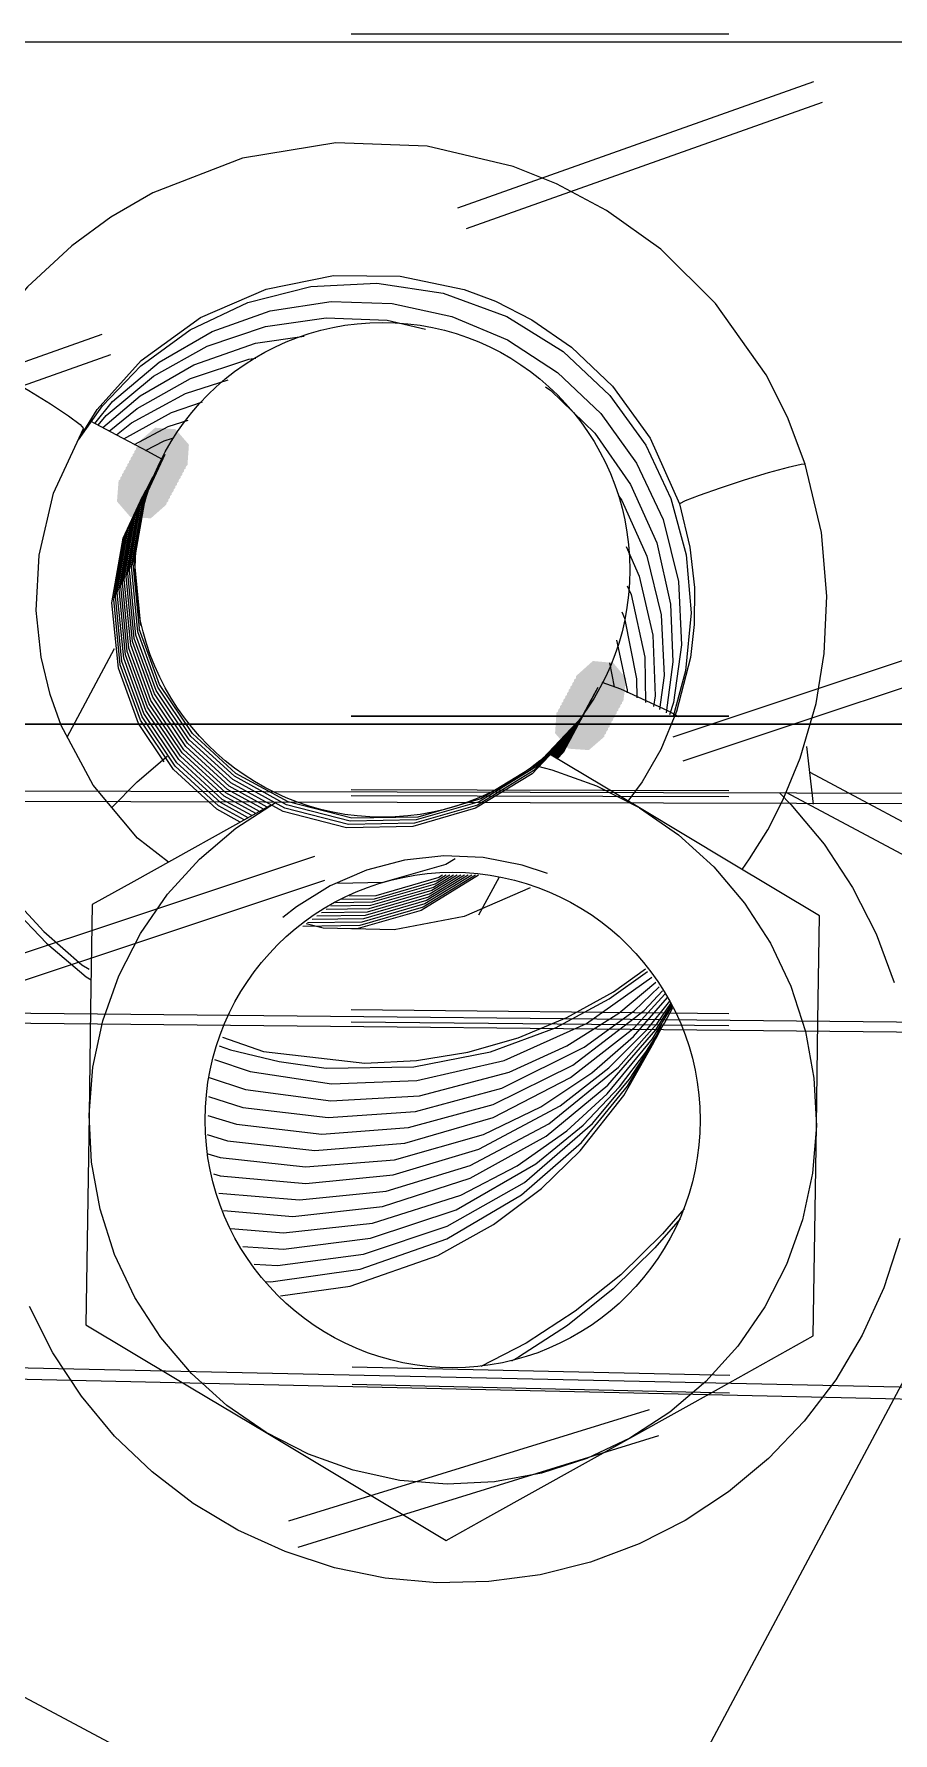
# Model space of a CAD drawing. Extents: x 3 to 592, y 5 to 207.
# Drawn here: x 106.11 to 108.99, y 44.06 to 49.77 of the extents above; entities that cross this region are included whole.
import ezdxf

# ---------------------------------------------------------------- set-up
doc = ezdxf.new("R2010")
doc.units = 0
doc.layers.get('0').update_dxf_attribs({"linetype": 'CONTINUOUS'})

msp = doc.modelspace()

# ---------------------------------------------------------------- hatches: boundary and pattern name
h = msp.add_hatch(color=7)
h.dxf.hatch_style = 2
h.paths.add_polyline_path([(106.4549, 48.388601), (106.506948, 48.433609), (106.575592, 48.428832), (106.6206, 48.376784), (106.615822, 48.30814), (106.563068, 48.261721), (106.494425, 48.266499), (106.449417, 48.318547)])
h = msp.add_hatch(color=7)
h.dxf.hatch_style = 2
h.paths.add_polyline_path([(106.4549, 48.388601), (106.506948, 48.433609), (106.575592, 48.428832), (106.6206, 48.376784), (106.615822, 48.30814), (106.563068, 48.261721), (106.494425, 48.266499), (106.449417, 48.318547)])
h = msp.add_hatch(color=7)
h.dxf.hatch_style = 2
h.paths.add_polyline_path([(106.460756, 48.399538), (106.512804, 48.444546), (106.581448, 48.439768), (106.626456, 48.38772), (106.621678, 48.319076), (106.568925, 48.272657), (106.500281, 48.277435), (106.455273, 48.329483)])
h = msp.add_hatch(color=7)
h.dxf.hatch_style = 2
h.paths.add_polyline_path([(106.460756, 48.399538), (106.512804, 48.444546), (106.581448, 48.439768), (106.626456, 48.38772), (106.621678, 48.319076), (106.568925, 48.272657), (106.500281, 48.277435), (106.455273, 48.329483)])
h = msp.add_hatch(color=7)
h.dxf.hatch_style = 2
h.paths.add_polyline_path([(106.425408, 48.333251), (106.477456, 48.378259), (106.546099, 48.373481), (106.591107, 48.321433), (106.58633, 48.252789), (106.533576, 48.20637), (106.464933, 48.211148), (106.419925, 48.263196)])
h = msp.add_hatch(color=7)
h.dxf.hatch_style = 2
h.paths.add_polyline_path([(106.425408, 48.333251), (106.477456, 48.378259), (106.546099, 48.373481), (106.591107, 48.321433), (106.58633, 48.252789), (106.533576, 48.20637), (106.464933, 48.211148), (106.419925, 48.263196)])
h = msp.add_hatch(color=7)
h.dxf.hatch_style = 2
h.paths.add_polyline_path([(106.431299, 48.344328), (106.483347, 48.389336), (106.551991, 48.384558), (106.596999, 48.33251), (106.592221, 48.263867), (106.539468, 48.217448), (106.470824, 48.222225), (106.425816, 48.274273)])
h = msp.add_hatch(color=7)
h.dxf.hatch_style = 2
h.paths.add_polyline_path([(106.431299, 48.344328), (106.483347, 48.389336), (106.551991, 48.384558), (106.596999, 48.33251), (106.592221, 48.263867), (106.539468, 48.217448), (106.470824, 48.222225), (106.425816, 48.274273)])
h = msp.add_hatch(color=7)
h.dxf.hatch_style = 2
h.paths.add_polyline_path([(106.43719, 48.355405), (106.489239, 48.400413), (106.557882, 48.395636), (106.60289, 48.343587), (106.598113, 48.274944), (106.545359, 48.228525), (106.476716, 48.233302), (106.431708, 48.28535)])
h = msp.add_hatch(color=7)
h.dxf.hatch_style = 2
h.paths.add_polyline_path([(106.43719, 48.355405), (106.489239, 48.400413), (106.557882, 48.395636), (106.60289, 48.343587), (106.598113, 48.274944), (106.545359, 48.228525), (106.476716, 48.233302), (106.431708, 48.28535)])
h = msp.add_hatch(color=7)
h.dxf.hatch_style = 2
h.paths.add_polyline_path([(106.443082, 48.366447), (106.49513, 48.411455), (106.563774, 48.406678), (106.608782, 48.354629), (106.604004, 48.285986), (106.55125, 48.239567), (106.482607, 48.244344), (106.437599, 48.296392)])
h = msp.add_hatch(color=7)
h.dxf.hatch_style = 2
h.paths.add_polyline_path([(106.443082, 48.366447), (106.49513, 48.411455), (106.563774, 48.406678), (106.608782, 48.354629), (106.604004, 48.285986), (106.55125, 48.239567), (106.482607, 48.244344), (106.437599, 48.296392)])
h = msp.add_hatch(color=7)
h.dxf.hatch_style = 2
h.paths.add_polyline_path([(106.449009, 48.377524), (106.501057, 48.422532), (106.5697, 48.417755), (106.614708, 48.365706), (106.609931, 48.297063), (106.557177, 48.250644), (106.488534, 48.255421), (106.443526, 48.30747)])
h = msp.add_hatch(color=7)
h.dxf.hatch_style = 2
h.paths.add_polyline_path([(106.449009, 48.377524), (106.501057, 48.422532), (106.5697, 48.417755), (106.614708, 48.365706), (106.609931, 48.297063), (106.557177, 48.250644), (106.488534, 48.255421), (106.443526, 48.30747)])
h = msp.add_hatch(color=7)
h.dxf.hatch_style = 2
h.paths.add_polyline_path([(106.39588, 48.277935), (106.447929, 48.322943), (106.516572, 48.318166), (106.56158, 48.266117), (106.556803, 48.197474), (106.504049, 48.151055), (106.435405, 48.155832), (106.390397, 48.20788)])
h = msp.add_hatch(color=7)
h.dxf.hatch_style = 2
h.paths.add_polyline_path([(106.39588, 48.277935), (106.447929, 48.322943), (106.516572, 48.318166), (106.56158, 48.266117), (106.556803, 48.197474), (106.504049, 48.151055), (106.435405, 48.155832), (106.390397, 48.20788)])
h = msp.add_hatch(color=7)
h.dxf.hatch_style = 2
h.paths.add_polyline_path([(106.401772, 48.289012), (106.45382, 48.33402), (106.522463, 48.329243), (106.567471, 48.277195), (106.562694, 48.208551), (106.50994, 48.162132), (106.441297, 48.166909), (106.396289, 48.218958)])
h = msp.add_hatch(color=7)
h.dxf.hatch_style = 2
h.paths.add_polyline_path([(106.401772, 48.289012), (106.45382, 48.33402), (106.522463, 48.329243), (106.567471, 48.277195), (106.562694, 48.208551), (106.50994, 48.162132), (106.441297, 48.166909), (106.396289, 48.218958)])
h = msp.add_hatch(color=7)
h.dxf.hatch_style = 2
h.paths.add_polyline_path([(106.407698, 48.300054), (106.459747, 48.345062), (106.52839, 48.340285), (106.573398, 48.288236), (106.568621, 48.219593), (106.515867, 48.173174), (106.447223, 48.177951), (106.402215, 48.23)])
h = msp.add_hatch(color=7)
h.dxf.hatch_style = 2
h.paths.add_polyline_path([(106.407698, 48.300054), (106.459747, 48.345062), (106.52839, 48.340285), (106.573398, 48.288236), (106.568621, 48.219593), (106.515867, 48.173174), (106.447223, 48.177951), (106.402215, 48.23)])
h = msp.add_hatch(color=7)
h.dxf.hatch_style = 2
h.paths.add_polyline_path([(106.41359, 48.311131), (106.465638, 48.356139), (106.534281, 48.351362), (106.579289, 48.299314), (106.574512, 48.23067), (106.521758, 48.184251), (106.453115, 48.189029), (106.408107, 48.241077)])
h = msp.add_hatch(color=7)
h.dxf.hatch_style = 2
h.paths.add_polyline_path([(106.41359, 48.311131), (106.465638, 48.356139), (106.534281, 48.351362), (106.579289, 48.299314), (106.574512, 48.23067), (106.521758, 48.184251), (106.453115, 48.189029), (106.408107, 48.241077)])
h = msp.add_hatch(color=7)
h.dxf.hatch_style = 2
h.paths.add_polyline_path([(106.419481, 48.322209), (106.471529, 48.367217), (106.540173, 48.362439), (106.585181, 48.310391), (106.580403, 48.241747), (106.52765, 48.195328), (106.459006, 48.200106), (106.413998, 48.252154)])
h = msp.add_hatch(color=7)
h.dxf.hatch_style = 2
h.paths.add_polyline_path([(106.419481, 48.322209), (106.471529, 48.367217), (106.540173, 48.362439), (106.585181, 48.310391), (106.580403, 48.241747), (106.52765, 48.195328), (106.459006, 48.200106), (106.413998, 48.252154)])
h = msp.add_hatch(color=7)
h.dxf.hatch_style = 2
h.paths.add_polyline_path([(106.389989, 48.266858), (106.442037, 48.311866), (106.510681, 48.307088), (106.555689, 48.25504), (106.550911, 48.186397), (106.498157, 48.139978), (106.429514, 48.144755), (106.384506, 48.196803)])
h = msp.add_hatch(color=7)
h.dxf.hatch_style = 2
h.paths.add_polyline_path([(106.389989, 48.266858), (106.442037, 48.311866), (106.510681, 48.307088), (106.555689, 48.25504), (106.550911, 48.186397), (106.498157, 48.139978), (106.429514, 48.144755), (106.384506, 48.196803)])
h = msp.add_hatch(color=7)
h.dxf.hatch_style = 2
h.paths.add_polyline_path([(108.076746, 47.505677), (108.024697, 47.460669), (107.956054, 47.465446), (107.911046, 47.517494), (107.915823, 47.586138), (107.968577, 47.632557), (108.037221, 47.62778), (108.082229, 47.575731)])
h = msp.add_hatch(color=7)
h.dxf.hatch_style = 2
h.paths.add_polyline_path([(108.076746, 47.505677), (108.024697, 47.460669), (107.956054, 47.465446), (107.911046, 47.517494), (107.915823, 47.586138), (107.968577, 47.632557), (108.037221, 47.62778), (108.082229, 47.575731)])
h = msp.add_hatch(color=7)
h.dxf.hatch_style = 2
h.paths.add_polyline_path([(108.082637, 47.516719), (108.030589, 47.471711), (107.961945, 47.476488), (107.916937, 47.528536), (107.921715, 47.59718), (107.974469, 47.643599), (108.043112, 47.638821), (108.08812, 47.586773)])
h = msp.add_hatch(color=7)
h.dxf.hatch_style = 2
h.paths.add_polyline_path([(108.082637, 47.516719), (108.030589, 47.471711), (107.961945, 47.476488), (107.916937, 47.528536), (107.921715, 47.59718), (107.974469, 47.643599), (108.043112, 47.638821), (108.08812, 47.586773)])
h = msp.add_hatch(color=7)
h.dxf.hatch_style = 2
h.paths.add_polyline_path([(108.087673, 47.526129), (108.034698, 47.482215), (107.966169, 47.488421), (107.922255, 47.541395), (107.928461, 47.609924), (107.984964, 47.660541), (108.053493, 47.654335), (108.097407, 47.60136)])
h = msp.add_hatch(color=7)
h.dxf.hatch_style = 2
h.paths.add_polyline_path([(108.087673, 47.526129), (108.034698, 47.482215), (107.966169, 47.488421), (107.922255, 47.541395), (107.928461, 47.609924), (107.984964, 47.660541), (108.053493, 47.654335), (108.097407, 47.60136)])
h = msp.add_hatch(color=7)
h.dxf.hatch_style = 2
h.paths.add_polyline_path([(108.047218, 47.450326), (107.99517, 47.405318), (107.926526, 47.410095), (107.881518, 47.462144), (107.886296, 47.530787), (107.93905, 47.577206), (108.007693, 47.572429), (108.052701, 47.52038)])
h = msp.add_hatch(color=7)
h.dxf.hatch_style = 2
h.paths.add_polyline_path([(108.047218, 47.450326), (107.99517, 47.405318), (107.926526, 47.410095), (107.881518, 47.462144), (107.886296, 47.530787), (107.93905, 47.577206), (108.007693, 47.572429), (108.052701, 47.52038)])
h = msp.add_hatch(color=7)
h.dxf.hatch_style = 2
h.paths.add_polyline_path([(108.05311, 47.461403), (108.001061, 47.416395), (107.932418, 47.421172), (107.88741, 47.473221), (107.892187, 47.541864), (107.944941, 47.588283), (108.013584, 47.583506), (108.058592, 47.531458)])
h = msp.add_hatch(color=7)
h.dxf.hatch_style = 2
h.paths.add_polyline_path([(108.05311, 47.461403), (108.001061, 47.416395), (107.932418, 47.421172), (107.88741, 47.473221), (107.892187, 47.541864), (107.944941, 47.588283), (108.013584, 47.583506), (108.058592, 47.531458)])
h = msp.add_hatch(color=7)
h.dxf.hatch_style = 2
h.paths.add_polyline_path([(108.059036, 47.47248), (108.006988, 47.427472), (107.938344, 47.43225), (107.893336, 47.484298), (107.898114, 47.552941), (107.950868, 47.599361), (108.019511, 47.594583), (108.064519, 47.542535)])
h = msp.add_hatch(color=7)
h.dxf.hatch_style = 2
h.paths.add_polyline_path([(108.059036, 47.47248), (108.006988, 47.427472), (107.938344, 47.43225), (107.893336, 47.484298), (107.898114, 47.552941), (107.950868, 47.599361), (108.019511, 47.594583), (108.064519, 47.542535)])
h = msp.add_hatch(color=7)
h.dxf.hatch_style = 2
h.paths.add_polyline_path([(108.064928, 47.483522), (108.012879, 47.438514), (107.944236, 47.443292), (107.899228, 47.49534), (107.904005, 47.563983), (107.956759, 47.610402), (108.025403, 47.605625), (108.070411, 47.553577)])
h = msp.add_hatch(color=7)
h.dxf.hatch_style = 2
h.paths.add_polyline_path([(108.064928, 47.483522), (108.012879, 47.438514), (107.944236, 47.443292), (107.899228, 47.49534), (107.904005, 47.563983), (107.956759, 47.610402), (108.025403, 47.605625), (108.070411, 47.553577)])
h = msp.add_hatch(color=7)
h.dxf.hatch_style = 2
h.paths.add_polyline_path([(108.070819, 47.494599), (108.018771, 47.449591), (107.950127, 47.454369), (107.905119, 47.506417), (107.909897, 47.575061), (107.96265, 47.62148), (108.031294, 47.616702), (108.076302, 47.564654)])
h = msp.add_hatch(color=7)
h.dxf.hatch_style = 2
h.paths.add_polyline_path([(108.070819, 47.494599), (108.018771, 47.449591), (107.950127, 47.454369), (107.905119, 47.506417), (107.909897, 47.575061), (107.96265, 47.62148), (108.031294, 47.616702), (108.076302, 47.564654)])
h = msp.add_hatch(color=7)
h.dxf.hatch_style = 2
h.paths.add_polyline_path([(108.023617, 47.406087), (107.971569, 47.361079), (107.902926, 47.365857), (107.857918, 47.417905), (107.862695, 47.486549), (107.915449, 47.532968), (107.984092, 47.52819), (108.0291, 47.476142)])
h = msp.add_hatch(color=7)
h.dxf.hatch_style = 2
h.paths.add_polyline_path([(108.023617, 47.406087), (107.971569, 47.361079), (107.902926, 47.365857), (107.857918, 47.417905), (107.862695, 47.486549), (107.915449, 47.532968), (107.984092, 47.52819), (108.0291, 47.476142)])
h = msp.add_hatch(color=7)
h.dxf.hatch_style = 2
h.paths.add_polyline_path([(108.029509, 47.417129), (107.97746, 47.372121), (107.908817, 47.376899), (107.863809, 47.428947), (107.868586, 47.497591), (107.92134, 47.54401), (107.989984, 47.539232), (108.034992, 47.487184)])
h = msp.add_hatch(color=7)
h.dxf.hatch_style = 2
h.paths.add_polyline_path([(108.029509, 47.417129), (107.97746, 47.372121), (107.908817, 47.376899), (107.863809, 47.428947), (107.868586, 47.497591), (107.92134, 47.54401), (107.989984, 47.539232), (108.034992, 47.487184)])
h = msp.add_hatch(color=7)
h.dxf.hatch_style = 2
h.paths.add_polyline_path([(108.0354, 47.428207), (107.983352, 47.383199), (107.914708, 47.387976), (107.8697, 47.440024), (107.874478, 47.508668), (107.927232, 47.555087), (107.995875, 47.55031), (108.040883, 47.498261)])
h = msp.add_hatch(color=7)
h.dxf.hatch_style = 2
h.paths.add_polyline_path([(108.0354, 47.428207), (107.983352, 47.383199), (107.914708, 47.387976), (107.8697, 47.440024), (107.874478, 47.508668), (107.927232, 47.555087), (107.995875, 47.55031), (108.040883, 47.498261)])
h = msp.add_hatch(color=7)
h.dxf.hatch_style = 2
h.paths.add_polyline_path([(108.041327, 47.439284), (107.989278, 47.394276), (107.920635, 47.399053), (107.875627, 47.451102), (107.880404, 47.519745), (107.933158, 47.566164), (108.001802, 47.561387), (108.04681, 47.509338)])
h = msp.add_hatch(color=7)
h.dxf.hatch_style = 2
h.paths.add_polyline_path([(108.041327, 47.439284), (107.989278, 47.394276), (107.920635, 47.399053), (107.875627, 47.451102), (107.880404, 47.519745), (107.933158, 47.566164), (108.001802, 47.561387), (108.04681, 47.509338)])

# ---------------------------------------------------------------- linework, layer by layer
at = {"color": 7}
for points in [[(107.171984, 49.768125), (108.441984, 49.768125)], [(107.171984, 49.768125), (108.441984, 49.768125)], [(107.171984, 49.768125), (108.441984, 49.768125)], [(107.171984, 49.768125), (108.441984, 49.768125)], [(100.682778, 49.741667), (142.839722, 49.741667)], [(107.531315, 49.183703), (108.728334, 49.60802)], [(107.531315, 49.183703), (108.728334, 49.60802)], [(108.756514, 49.537774), (107.559495, 49.113456)], [(108.756514, 49.537774), (107.559495, 49.113456)], [(108.699582, 48.322512), (108.63961, 48.480204), (108.567643, 48.622726), (108.397957, 48.862615), (108.213454, 49.044296), (108.031068, 49.175176), (107.863146, 49.264782), (107.717449, 49.322284), (107.428171, 49.390723), (107.120549, 49.402365), (106.806929, 49.350507), (106.505657, 49.23409), (106.364193, 49.152246), (106.232254, 49.055584), (106.083735, 48.918001), (105.967318, 48.780065), (105.894646, 48.670704)], [(108.699582, 48.322512), (108.63961, 48.480204), (108.567643, 48.622726), (108.397957, 48.862615), (108.213454, 49.044296), (108.031068, 49.175176), (107.863146, 49.264782), (107.717449, 49.322284), (107.428171, 49.390723), (107.120549, 49.402365), (106.806929, 49.350507), (106.505657, 49.23409), (106.364193, 49.152246), (106.232254, 49.055584), (106.083735, 48.918001), (105.967318, 48.780065), (105.894646, 48.670704)], [(106.255326, 48.403898), (106.317415, 48.505498), (106.465582, 48.670245), (106.665254, 48.815237), (106.88574, 48.91084), (107.112223, 48.955995), (107.336943, 48.954231), (107.551784, 48.909076), (107.657265, 48.869565), (107.779326, 48.807829), (107.913734, 48.715401), (108.050965, 48.58452), (108.177259, 48.409543), (108.276037, 48.188351)], [(106.255326, 48.403898), (106.317415, 48.505498), (106.465582, 48.670245), (106.665254, 48.815237), (106.88574, 48.91084), (107.112223, 48.955995), (107.336943, 48.954231), (107.551784, 48.909076), (107.657265, 48.869565), (107.779326, 48.807829), (107.913734, 48.715401), (108.050965, 48.58452), (108.177259, 48.409543), (108.276037, 48.188351)], [(106.255326, 48.403898), (106.335407, 48.518551), (106.464876, 48.652606), (106.630329, 48.773256), (106.824357, 48.865331), (107.036376, 48.918954), (107.258626, 48.930595), (107.481934, 48.897081), (107.695718, 48.818059), (107.884807, 48.700584), (108.041793, 48.553476), (108.163148, 48.385554), (108.247815, 48.206695), (108.298968, 48.017254), (108.315548, 47.822168), (108.296851, 47.627787), (108.255223, 47.473623)], [(106.255326, 48.403898), (106.335407, 48.518551), (106.464876, 48.652606), (106.630329, 48.773256), (106.824357, 48.865331), (107.036376, 48.918954), (107.258626, 48.930595), (107.481934, 48.897081), (107.695718, 48.818059), (107.884807, 48.700584), (108.041793, 48.553476), (108.163148, 48.385554), (108.247815, 48.206695), (108.298968, 48.017254), (108.315548, 47.822168), (108.296851, 47.627787), (108.255223, 47.473623)], [(106.309689, 48.459355), (106.370014, 48.532732), (106.525942, 48.665377), (106.705153, 48.768388), (106.900239, 48.83718), (107.104498, 48.868577), (107.31052, 48.86258), (107.510545, 48.818835), (107.697517, 48.740519), (107.865792, 48.630805), (108.011842, 48.492516), (108.132139, 48.326005), (108.221392, 48.135857), (108.27325, 47.927366), (108.283481, 47.714994), (108.256317, 47.521319), (108.242911, 47.480044)], [(106.309689, 48.459355), (106.370014, 48.532732), (106.525942, 48.665377), (106.705153, 48.768388), (106.900239, 48.83718), (107.104498, 48.868577), (107.31052, 48.86258), (107.510545, 48.818835), (107.697517, 48.740519), (107.865792, 48.630805), (108.011842, 48.492516), (108.132139, 48.326005), (108.221392, 48.135857), (108.27325, 47.927366), (108.283481, 47.714994), (108.256317, 47.521319), (108.242911, 47.480044)], [(106.321648, 48.452969), (106.348459, 48.485425), (106.507209, 48.617717), (106.687832, 48.718611), (106.883976, 48.784933), (107.088234, 48.814214), (107.292846, 48.805747), (107.421609, 48.776114)], [(106.321648, 48.452969), (106.348459, 48.485425), (106.507209, 48.617717), (106.687832, 48.718611), (106.883976, 48.784933), (107.088234, 48.814214), (107.292846, 48.805747), (107.421609, 48.776114)], [(101.410558, 47.014024), (106.334296, 48.759385)], [(101.410558, 47.014024), (106.334296, 48.759385)], [(106.336782, 48.444891), (106.462724, 48.551782), (106.643346, 48.656557), (106.850074, 48.728524), (107.014116, 48.75216)], [(106.336782, 48.444891), (106.462724, 48.551782), (106.643346, 48.656557), (106.850074, 48.728524), (107.014116, 48.75216)], [(106.362476, 48.689138), (101.438463, 46.94368)], [(106.362476, 48.689138), (101.438463, 46.94368)], [(105.891612, 48.671586), (105.797421, 48.488494), (105.736037, 48.322689), (105.700054, 48.180519), (105.681004, 48.065866), (105.671479, 47.966736), (105.668304, 47.862314), (105.677476, 47.696508), (105.707109, 47.521883), (105.758968, 47.34373), (105.830229, 47.175808), (105.918776, 47.01988), (106.02214, 46.878416), (106.138204, 46.751769), (106.266615, 46.639586), (106.290604, 46.624769)], [(105.891612, 48.671586), (105.797421, 48.488494), (105.736037, 48.322689), (105.700054, 48.180519), (105.681004, 48.065866), (105.671479, 47.966736), (105.668304, 47.862314), (105.677476, 47.696508), (105.707109, 47.521883), (105.758968, 47.34373), (105.830229, 47.175808), (105.918776, 47.01988), (106.02214, 46.878416), (106.138204, 46.751769), (106.266615, 46.639586), (106.290604, 46.624769)], [(105.891753, 48.671515), (105.908687, 48.667635), (105.952078, 48.646821), (106.015226, 48.612601), (106.088603, 48.569562), (106.160923, 48.52476), (106.221248, 48.484896), (106.260406, 48.455968), (106.272401, 48.44221)], [(105.891753, 48.671515), (105.908687, 48.667635), (105.952078, 48.646821), (106.015226, 48.612601), (106.088603, 48.569562), (106.160923, 48.52476), (106.221248, 48.484896), (106.260406, 48.455968), (106.272401, 48.44221)], [(106.358619, 48.433249), (106.452458, 48.509802), (106.632375, 48.609638), (106.828519, 48.675255), (106.85145, 48.67843)], [(106.358619, 48.433249), (106.452458, 48.509802), (106.632375, 48.609638), (106.828519, 48.675255), (106.85145, 48.67843)], [(106.382503, 48.420479), (106.433303, 48.461401), (106.615336, 48.559473), (106.758564, 48.605687)], [(106.382503, 48.420479), (106.433303, 48.461401), (106.615336, 48.559473), (106.758564, 48.605687)], [(107.825364, 48.581769), (107.843355, 48.569774), (107.991169, 48.426546), (108.112172, 48.254038), (108.199661, 48.057541), (108.24658, 47.851166), (108.253989, 47.658196), (108.231411, 47.486041)], [(107.825364, 48.581769), (107.843355, 48.569774), (107.991169, 48.426546), (108.112172, 48.254038), (108.199661, 48.057541), (108.24658, 47.851166), (108.253989, 47.658196), (108.231411, 47.486041)], [(106.407056, 48.407391), (106.567922, 48.496291), (106.672697, 48.531921)], [(106.407056, 48.407391), (106.567922, 48.496291), (106.672697, 48.531921)], [(106.557304, 46.984356), (106.453234, 47.065494), (106.304009, 47.243294), (106.196765, 47.443319), (106.159371, 47.548447), (106.129737, 47.673683), (106.113157, 47.830669), (106.122682, 48.016583), (106.171365, 48.224722), (106.272259, 48.442386)], [(106.557304, 46.984356), (106.453234, 47.065494), (106.304009, 47.243294), (106.196765, 47.443319), (106.159371, 47.548447), (106.129737, 47.673683), (106.113157, 47.830669), (106.122682, 48.016583), (106.171365, 48.224722), (106.272259, 48.442386)], [(106.534973, 48.339163), (106.488054, 48.364211), (106.403387, 48.409366), (106.328951, 48.448877), (106.295437, 48.466869)], [(106.534973, 48.339163), (106.488054, 48.364211), (106.403387, 48.409366), (106.328951, 48.448877), (106.295437, 48.466869)], [(106.443709, 48.387847), (106.556246, 48.448877), (106.623979, 48.470397)], [(106.443709, 48.387847), (106.556246, 48.448877), (106.623979, 48.470397)], [(106.480716, 48.368091), (106.542805, 48.400194), (106.571733, 48.409013)], [(106.480716, 48.368091), (106.542805, 48.400194), (106.571733, 48.409013)], [(107.990464, 47.550776), (107.9379, 47.452351), (107.786558, 47.292189), (107.596764, 47.176478), (107.385097, 47.115095), (107.162847, 47.111214), (106.949064, 47.165895), (106.773733, 47.261851), (106.62733, 47.395906), (106.516558, 47.561359), (106.448472, 47.747626), (106.426953, 47.967053), (106.463994, 48.184012), (106.529258, 48.323712)], [(107.990464, 47.550776), (107.9379, 47.452351), (107.786558, 47.292189), (107.596764, 47.176478), (107.385097, 47.115095), (107.162847, 47.111214), (106.949064, 47.165895), (106.773733, 47.261851), (106.62733, 47.395906), (106.516558, 47.561359), (106.448472, 47.747626), (106.426953, 47.967053), (106.463994, 48.184012), (106.529258, 48.323712)], [(107.996355, 47.561853), (107.943791, 47.463428), (107.792449, 47.303267), (107.602655, 47.187556), (107.390988, 47.126172), (107.168738, 47.122292), (106.954955, 47.176972), (106.779624, 47.272928), (106.633222, 47.406983), (106.522449, 47.572436), (106.454363, 47.758703), (106.432844, 47.978131), (106.469886, 48.195089), (106.535149, 48.334789)], [(107.996355, 47.561853), (107.943791, 47.463428), (107.792449, 47.303267), (107.602655, 47.187556), (107.390988, 47.126172), (107.168738, 47.122292), (106.954955, 47.176972), (106.779624, 47.272928), (106.633222, 47.406983), (106.522449, 47.572436), (106.454363, 47.758703), (106.432844, 47.978131), (106.469886, 48.195089), (106.535149, 48.334789)], [(106.460114, 47.76978), (106.438594, 47.989208), (106.475989, 48.206166), (106.5409, 48.345866)], [(106.460114, 47.76978), (106.438594, 47.989208), (106.475989, 48.206166), (106.5409, 48.345866)], [(106.465299, 47.779446), (106.44378, 47.998874), (106.481174, 48.215832), (106.546086, 48.355532)], [(106.465299, 47.779446), (106.44378, 47.998874), (106.481174, 48.215832), (106.546086, 48.355532)], [(108.697889, 48.321948), (108.685894, 48.321595), (108.64215, 48.311364), (108.574769, 48.292667), (108.494336, 48.267973), (108.412844, 48.241514), (108.342642, 48.217173), (108.295017, 48.198828), (108.275967, 48.188951)], [(108.697889, 48.321948), (108.685894, 48.321595), (108.64215, 48.311364), (108.574769, 48.292667), (108.494336, 48.267973), (108.412844, 48.241514), (108.342642, 48.217173), (108.295017, 48.198828), (108.275967, 48.188951)], [(108.486893, 46.960296), (108.512293, 46.995221), (108.57297, 47.093293), (108.624476, 47.193129), (108.682684, 47.333535), (108.735954, 47.518038), (108.76347, 47.68596), (108.77229, 47.878224), (108.753945, 48.092007), (108.699618, 48.322371)], [(108.486893, 46.960296), (108.512293, 46.995221), (108.57297, 47.093293), (108.624476, 47.193129), (108.682684, 47.333535), (108.735954, 47.518038), (108.76347, 47.68596), (108.77229, 47.878224), (108.753945, 48.092007), (108.699618, 48.322371)], [(105.726548, 48.284871), (105.68245, 48.126121), (105.6634, 47.984304), (105.65705, 47.83896), (105.667986, 47.664335), (105.708203, 47.452668), (105.792164, 47.213132), (105.934686, 46.958779), (106.0317, 46.83319), (106.147059, 46.712187), (106.281114, 46.599299), (106.297342, 46.588362)], [(105.726548, 48.284871), (105.68245, 48.126121), (105.6634, 47.984304), (105.65705, 47.83896), (105.667986, 47.664335), (105.708203, 47.452668), (105.792164, 47.213132), (105.934686, 46.958779), (106.0317, 46.83319), (106.147059, 46.712187), (106.281114, 46.599299), (106.297342, 46.588362)], [(106.838115, 47.140848), (106.738279, 47.195528), (106.592229, 47.329231), (106.481104, 47.494684), (106.413018, 47.681303), (106.391498, 47.900731), (106.42854, 48.117689), (106.493804, 48.257389)], [(106.838115, 47.140848), (106.738279, 47.195528), (106.592229, 47.329231), (106.481104, 47.494684), (106.413018, 47.681303), (106.391498, 47.900731), (106.42854, 48.117689), (106.493804, 48.257389)], [(106.851062, 47.148044), (106.744523, 47.206606), (106.59812, 47.340308), (106.486995, 47.505761), (106.418909, 47.692381), (106.39739, 47.911808), (106.434431, 48.128767), (106.499695, 48.268114)], [(106.851062, 47.148044), (106.744523, 47.206606), (106.59812, 47.340308), (106.486995, 47.505761), (106.418909, 47.692381), (106.39739, 47.911808), (106.434431, 48.128767), (106.499695, 48.268114)], [(106.864009, 47.155241), (106.750414, 47.217683), (106.604012, 47.351386), (106.492887, 47.516838), (106.424801, 47.703458), (106.403281, 47.922886), (106.440323, 48.139844), (106.505587, 48.279191)], [(106.864009, 47.155241), (106.750414, 47.217683), (106.604012, 47.351386), (106.492887, 47.516838), (106.424801, 47.703458), (106.403281, 47.922886), (106.440323, 48.139844), (106.505587, 48.279191)], [(106.876921, 47.162438), (106.756271, 47.22876), (106.609868, 47.362463), (106.498743, 47.527916), (106.430657, 47.714535), (106.409137, 47.933963), (106.446179, 48.150921), (106.511443, 48.290268)], [(106.876921, 47.162438), (106.756271, 47.22876), (106.609868, 47.362463), (106.498743, 47.527916), (106.430657, 47.714535), (106.409137, 47.933963), (106.446179, 48.150921), (106.511443, 48.290268)], [(106.889867, 47.16967), (106.762162, 47.239872), (106.615759, 47.373575), (106.504634, 47.539028), (106.436548, 47.725647), (106.415029, 47.945075), (106.45207, 48.162034), (106.517334, 48.301381)], [(106.889867, 47.16967), (106.762162, 47.239872), (106.615759, 47.373575), (106.504634, 47.539028), (106.436548, 47.725647), (106.415029, 47.945075), (106.45207, 48.162034), (106.517334, 48.301381)], [(107.984572, 47.539698), (107.932008, 47.441273), (107.780667, 47.281112), (107.590872, 47.165401), (107.379206, 47.104018), (107.156956, 47.100137), (106.943172, 47.154818), (106.767842, 47.250773), (106.621439, 47.384829), (106.510667, 47.550282), (106.442581, 47.736548), (106.421061, 47.955976), (106.458103, 48.172934), (106.523367, 48.312634)], [(107.984572, 47.539698), (107.932008, 47.441273), (107.780667, 47.281112), (107.590872, 47.165401), (107.379206, 47.104018), (107.156956, 47.100137), (106.943172, 47.154818), (106.767842, 47.250773), (106.621439, 47.384829), (106.510667, 47.550282), (106.442581, 47.736548), (106.421061, 47.955976), (106.458103, 48.172934), (106.523367, 48.312634)], [(106.543792, 47.321929), (106.457362, 47.450692), (106.389276, 47.636959), (106.367756, 47.856387), (106.405151, 48.073345), (106.470062, 48.213045)], [(106.543792, 47.321929), (106.457362, 47.450692), (106.389276, 47.636959), (106.367756, 47.856387), (106.405151, 48.073345), (106.470062, 48.213045)], [(106.799309, 47.119223), (106.72064, 47.162261), (106.574237, 47.296317), (106.463465, 47.46177), (106.395026, 47.648036), (106.373859, 47.867464), (106.410901, 48.084422), (106.476165, 48.224123)], [(106.799309, 47.119223), (106.72064, 47.162261), (106.574237, 47.296317), (106.463465, 47.46177), (106.395026, 47.648036), (106.373859, 47.867464), (106.410901, 48.084422), (106.476165, 48.224123)], [(106.812256, 47.126419), (106.726531, 47.173339), (106.580129, 47.307394), (106.469356, 47.472847), (106.40127, 47.659114), (106.379751, 47.878541), (106.416792, 48.0955), (106.482056, 48.2352)], [(106.812256, 47.126419), (106.726531, 47.173339), (106.580129, 47.307394), (106.469356, 47.472847), (106.40127, 47.659114), (106.379751, 47.878541), (106.416792, 48.0955), (106.482056, 48.2352)], [(106.825203, 47.133616), (106.732423, 47.184416), (106.586373, 47.318471), (106.475248, 47.483924), (106.407162, 47.670191), (106.385642, 47.889619), (106.422684, 48.106577), (106.487948, 48.246277)], [(106.825203, 47.133616), (106.732423, 47.184416), (106.586373, 47.318471), (106.475248, 47.483924), (106.407162, 47.670191), (106.385642, 47.889619), (106.422684, 48.106577), (106.487948, 48.246277)], [(108.069627, 48.217737), (108.081974, 48.199746), (108.166288, 48.013479), (108.214266, 47.815218), (108.224849, 47.612018), (108.209327, 47.497365)], [(108.069627, 48.217737), (108.081974, 48.199746), (108.166288, 48.013479), (108.214266, 47.815218), (108.224849, 47.612018), (108.209327, 47.497365)], [(108.275896, 48.188316), (108.311527, 48.043677), (108.326696, 47.907504), (108.325991, 47.783327), (108.313291, 47.671849), (108.266724, 47.490521), (108.213454, 47.363521), (108.151366, 47.254866), (108.103035, 47.189602)], [(108.275896, 48.188316), (108.311527, 48.043677), (108.326696, 47.907504), (108.325991, 47.783327), (108.313291, 47.671849), (108.266724, 47.490521), (108.213454, 47.363521), (108.151366, 47.254866), (108.103035, 47.189602)], [(108.097461, 48.04537), (108.141206, 47.945534), (108.186714, 47.74692), (108.194828, 47.54372), (108.189536, 47.507737)], [(108.097461, 48.04537), (108.141206, 47.945534), (108.186714, 47.74692), (108.194828, 47.54372), (108.189536, 47.507737)], [(108.100848, 47.913466), (108.113548, 47.884186), (108.159409, 47.673577), (108.162584, 47.52153)], [(108.100848, 47.913466), (108.113548, 47.884186), (108.159409, 47.673577), (108.162584, 47.52153)], [(108.083032, 47.825519), (108.091852, 47.804352), (108.131716, 47.600447), (108.132774, 47.536947)], [(108.083032, 47.825519), (108.091852, 47.804352), (108.131716, 47.600447), (108.132774, 47.536947)], [(108.254741, 47.405252), (109.459757, 47.806295)], [(108.254741, 47.405252), (109.459757, 47.806295)], [(108.001541, 47.571519), (107.948977, 47.473094), (107.797635, 47.312933), (107.607841, 47.197222), (107.396174, 47.135838), (107.173924, 47.131958), (106.960141, 47.186638), (106.78481, 47.282594), (106.63876, 47.416649), (106.527635, 47.582102), (106.459549, 47.768369)], [(108.001541, 47.571519), (107.948977, 47.473094), (107.797635, 47.312933), (107.607841, 47.197222), (107.396174, 47.135838), (107.173924, 47.131958), (106.960141, 47.186638), (106.78481, 47.282594), (106.63876, 47.416649), (106.527635, 47.582102), (106.459549, 47.768369)], [(106.217261, 47.404796), (106.376364, 47.702893)], [(106.217261, 47.404796), (106.376364, 47.702893)], [(108.064759, 47.730763), (108.100389, 47.563899), (108.100389, 47.553668)], [(108.064759, 47.730763), (108.100389, 47.563899), (108.100389, 47.553668)], [(109.492269, 47.725151), (108.287252, 47.324109)], [(109.492269, 47.725151), (108.287252, 47.324109)], [(108.040488, 47.653998), (108.056715, 47.573212)], [(108.040488, 47.653998), (108.056715, 47.573212)], [(108.015476, 47.589299), (108.077564, 47.566721), (108.236314, 47.494402), (108.273003, 47.474293)], [(108.015476, 47.589299), (108.077564, 47.566721), (108.236314, 47.494402), (108.273003, 47.474293)], [(107.978646, 47.528656), (107.926082, 47.430231), (107.84459, 47.344154)], [(107.978646, 47.528656), (107.926082, 47.430231), (107.84459, 47.344154)], [(107.972754, 47.517579), (107.92019, 47.419154), (107.847518, 47.342601)], [(107.972754, 47.517579), (107.92019, 47.419154), (107.847518, 47.342601)], [(108.441808, 47.473764), (107.171808, 47.473764)], [(108.441808, 47.473764), (107.171808, 47.473764)], [(108.441808, 47.473764), (107.171808, 47.473764)], [(108.441808, 47.473764), (107.171808, 47.473764)], [(107.171984, 47.476445), (108.441984, 47.476445)], [(107.171984, 47.476445), (108.441984, 47.476445)], [(107.171984, 47.476445), (108.441984, 47.476445)], [(107.171984, 47.476445), (108.441984, 47.476445)], [(107.966863, 47.506502), (107.914299, 47.408077), (107.850446, 47.340696)], [(107.966863, 47.506502), (107.914299, 47.408077), (107.850446, 47.340696)], [(107.960936, 47.49546), (107.908372, 47.397035), (107.853339, 47.338827)], [(107.960936, 47.49546), (107.908372, 47.397035), (107.853339, 47.338827)], [(107.955045, 47.484383), (107.902481, 47.385958), (107.856267, 47.337274)], [(107.955045, 47.484383), (107.902481, 47.385958), (107.856267, 47.337274)], [(107.949153, 47.473306), (107.896589, 47.374881), (107.859195, 47.335369)], [(107.949153, 47.473306), (107.896589, 47.374881), (107.859195, 47.335369)], [(107.943227, 47.462264), (107.890663, 47.363839), (107.862088, 47.333853)], [(107.943227, 47.462264), (107.890663, 47.363839), (107.862088, 47.333853)], [(100.682778, 47.448611), (142.839722, 47.448611)], [(142.839722, 47.448611), (100.682778, 47.448611)], [(107.937335, 47.451186), (107.884771, 47.352761), (107.865016, 47.331948)], [(107.937335, 47.451186), (107.884771, 47.352761), (107.865016, 47.331948)], [(108.141382, 47.166847), (107.839404, 47.34747)], [(108.141382, 47.166847), (107.839404, 47.34747)], [(108.703181, 47.373646), (108.726464, 47.179265)], [(108.703181, 47.373646), (108.726464, 47.179265)], [(106.366169, 47.16713), (106.451894, 47.253913), (106.553494, 47.340696)], [(106.366169, 47.16713), (106.451894, 47.253913), (106.553494, 47.340696)], [(108.141382, 47.166847), (107.99886, 47.239872), (107.848224, 47.293495), (107.796365, 47.3069)], [(108.141382, 47.166847), (107.99886, 47.239872), (107.848224, 47.293495), (107.796365, 47.3069)], [(100.682778, 47.236944), (142.839722, 47.131111)], [(109.224127, 47.01473), (108.716127, 47.285663)], [(109.224127, 47.01473), (108.716127, 47.285663)], [(142.839722, 47.095833), (100.682778, 47.201667)], [(106.290569, 46.135537), (106.303621, 46.294993), (106.337135, 46.451626), (106.390758, 46.602262), (106.463782, 46.744431), (106.554799, 46.87637), (106.662044, 46.994904), (106.783752, 47.09862), (106.91816, 47.185404)], [(106.290569, 46.135537), (106.303621, 46.294993), (106.337135, 46.451626), (106.390758, 46.602262), (106.463782, 46.744431), (106.554799, 46.87637), (106.662044, 46.994904), (106.783752, 47.09862), (106.91816, 47.185404)], [(106.899534, 47.175032), (106.441275, 46.919621), (106.301222, 46.841657)], [(106.899534, 47.175032), (106.441275, 46.919621), (106.301222, 46.841657)], [(108.441921, 47.204237), (107.171925, 47.207499)], [(108.441921, 47.204237), (107.171925, 47.207499)], [(108.441921, 47.204237), (107.171925, 47.207499)], [(108.441921, 47.204237), (107.171925, 47.207499)], [(107.171963, 47.228983), (108.441958, 47.225722)], [(107.171963, 47.228983), (108.441958, 47.225722)], [(107.171963, 47.228983), (108.441958, 47.225722)], [(107.171963, 47.228983), (108.441958, 47.225722)], [(108.614351, 47.216131), (108.650687, 47.178383), (108.762518, 47.044681), (108.858473, 46.898983), (108.937496, 46.743408), (108.998526, 46.580072)], [(108.614351, 47.216131), (108.650687, 47.178383), (108.762518, 47.044681), (108.858473, 46.898983), (108.937496, 46.743408), (108.998526, 46.580072)], [(109.763736, 46.616655), (108.6352, 47.218847)], [(109.763736, 46.616655), (108.6352, 47.218847)], [(108.141382, 47.166847), (108.272968, 47.075831), (108.391854, 46.968586), (108.495218, 46.846878), (108.582354, 46.71247), (108.650793, 46.567831), (108.699829, 46.415431), (108.728757, 46.258092), (108.736871, 46.098284)], [(108.141382, 47.166847), (108.272968, 47.075831), (108.391854, 46.968586), (108.495218, 46.846878), (108.582354, 46.71247), (108.650793, 46.567831), (108.699829, 46.415431), (108.728757, 46.258092), (108.736871, 46.098284)], [(108.74756, 46.804439), (108.445935, 46.984708), (108.141488, 47.166742)], [(108.74756, 46.804439), (108.445935, 46.984708), (108.141488, 47.166742)], [(102.074345, 45.348349), (107.049724, 47.00421)], [(102.074345, 45.348349), (107.049724, 47.00421)], [(107.832172, 46.946785), (107.747153, 46.974654), (107.616625, 46.999701), (107.483981, 47.005346), (107.351689, 46.990882), (107.223278, 46.957015), (107.101217, 46.904451), (106.988681, 46.834249), (106.942114, 46.797912)], [(107.832172, 46.946785), (107.747153, 46.974654), (107.616625, 46.999701), (107.483981, 47.005346), (107.351689, 46.990882), (107.223278, 46.957015), (107.101217, 46.904451), (106.988681, 46.834249), (106.942114, 46.797912)], [(107.521622, 46.996103), (107.490577, 46.977053), (107.278558, 46.91567), (107.126864, 46.9132)], [(107.521622, 46.996103), (107.490577, 46.977053), (107.278558, 46.91567), (107.126864, 46.9132)], [(107.082236, 46.923066), (102.106765, 45.267174)], [(107.082236, 46.923066), (102.106765, 45.267174)], [(107.590555, 46.941176), (107.413813, 46.833226), (107.201794, 46.771842), (107.009177, 46.768667)], [(107.590555, 46.941176), (107.413813, 46.833226), (107.201794, 46.771842), (107.009177, 46.768667)], [(107.77414, 46.898489), (107.552243, 46.802181), (107.316235, 46.756673), (107.07811, 46.763023), (107.020607, 46.776781)], [(107.77414, 46.898489), (107.552243, 46.802181), (107.316235, 46.756673), (107.07811, 46.763023), (107.020607, 46.776781)], [(107.578172, 46.94107), (107.419775, 46.844409), (107.207756, 46.783025), (107.025017, 46.780203)], [(107.578172, 46.94107), (107.419775, 46.844409), (107.207756, 46.783025), (107.025017, 46.780203)], [(107.56579, 46.940964), (107.425737, 46.855592), (107.213718, 46.794208), (107.040856, 46.791386)], [(107.56579, 46.940964), (107.425737, 46.855592), (107.213718, 46.794208), (107.040856, 46.791386)], [(107.553407, 46.940858), (107.431699, 46.866422), (107.219679, 46.805039), (107.056696, 46.802569)], [(107.553407, 46.940858), (107.431699, 46.866422), (107.219679, 46.805039), (107.056696, 46.802569)], [(107.540989, 46.940752), (107.437626, 46.877605), (107.225606, 46.816222), (107.072148, 46.813752)], [(107.540989, 46.940752), (107.437626, 46.877605), (107.225606, 46.816222), (107.072148, 46.813752)], [(107.528607, 46.940682), (107.443235, 46.888823), (107.231568, 46.82744), (107.087988, 46.824971)], [(107.528607, 46.940682), (107.443235, 46.888823), (107.231568, 46.82744), (107.087988, 46.824971)], [(107.516224, 46.940576), (107.449197, 46.899654), (107.23753, 46.83827), (107.103827, 46.836154)], [(107.516224, 46.940576), (107.449197, 46.899654), (107.23753, 46.83827), (107.103827, 46.836154)], [(107.503842, 46.94047), (107.455159, 46.910837), (107.243139, 46.849453), (107.119667, 46.847337)], [(107.503842, 46.94047), (107.455159, 46.910837), (107.243139, 46.849453), (107.119667, 46.847337)], [(107.491424, 46.940364), (107.461085, 46.92202), (107.249066, 46.860284), (107.135119, 46.85852)], [(107.491424, 46.940364), (107.461085, 46.92202), (107.249066, 46.860284), (107.135119, 46.85852)], [(107.479042, 46.940294), (107.467047, 46.932885), (107.255028, 46.871502), (107.166128, 46.870091)], [(107.479042, 46.940294), (107.467047, 46.932885), (107.255028, 46.871502), (107.166128, 46.870091)], [(107.600644, 46.941246), (107.408028, 46.82236), (107.196008, 46.760977), (107.170961, 46.760624)], [(107.600644, 46.941246), (107.408028, 46.82236), (107.196008, 46.760977), (107.170961, 46.760624)], [(107.602055, 46.806979), (107.670494, 46.93539)], [(107.602055, 46.806979), (107.670494, 46.93539)], [(106.301328, 46.841728), (106.296037, 46.490361), (106.290745, 46.135466)], [(106.301328, 46.841728), (106.296037, 46.490361), (106.290745, 46.135466)], [(108.7368, 46.098284), (108.742092, 46.451414), (108.747384, 46.804545)], [(108.7368, 46.098284), (108.742092, 46.451414), (108.747384, 46.804545)], [(106.728613, 46.367206), (106.766007, 46.353448), (106.929696, 46.313937), (107.088093, 46.292417), (107.383016, 46.296298), (107.640896, 46.346745), (107.859618, 46.427531), (108.040241, 46.524898), (108.168652, 46.61662)], [(106.728613, 46.367206), (106.766007, 46.353448), (106.929696, 46.313937), (107.088093, 46.292417), (107.383016, 46.296298), (107.640896, 46.346745), (107.859618, 46.427531), (108.040241, 46.524898), (108.168652, 46.61662)], [(106.738949, 46.396487), (106.876885, 46.348156), (107.218374, 46.308645), (107.391588, 46.317464), (107.564096, 46.346039), (107.73343, 46.394017), (107.897824, 46.461751), (108.054457, 46.548534), (108.161702, 46.625439)], [(106.738949, 46.396487), (106.876885, 46.348156), (107.218374, 46.308645), (107.391588, 46.317464), (107.564096, 46.346039), (107.73343, 46.394017), (107.897824, 46.461751), (108.054457, 46.548534), (108.161702, 46.625439)], [(107.933278, 43.185503), (109.763842, 46.61662)], [(107.933278, 43.185503), (109.763842, 46.61662)], [(106.690125, 46.132856), (106.786433, 46.103222), (107.073947, 46.070414), (107.364989, 46.092286), (107.650033, 46.169897), (107.917791, 46.302189), (108.157327, 46.485986), (108.218711, 46.551956)], [(106.690125, 46.132856), (106.786433, 46.103222), (107.073947, 46.070414), (107.364989, 46.092286), (107.650033, 46.169897), (107.917791, 46.302189), (108.157327, 46.485986), (108.218711, 46.551956)], [(106.692312, 46.196603), (106.80767, 46.160267), (107.094479, 46.126047), (107.38799, 46.146508), (107.679031, 46.225178), (107.955609, 46.362761), (108.123531, 46.485175), (108.208198, 46.565608)], [(106.692312, 46.196603), (106.80767, 46.160267), (107.094479, 46.126047), (107.38799, 46.146508), (107.679031, 46.225178), (107.955609, 46.362761), (108.123531, 46.485175), (108.208198, 46.565608)], [(106.694464, 46.260173), (106.816878, 46.219957), (107.103333, 46.182209), (107.402489, 46.199496), (107.703056, 46.278165), (107.897436, 46.366712), (108.072061, 46.477132), (108.196592, 46.580496)], [(106.694464, 46.260173), (106.816878, 46.219957), (107.103333, 46.182209), (107.402489, 46.199496), (107.703056, 46.278165), (107.897436, 46.366712), (108.072061, 46.477132), (108.196592, 46.580496)], [(106.712244, 46.320886), (106.832894, 46.280317), (107.105591, 46.239747), (107.392752, 46.249978), (107.686616, 46.317711), (107.963547, 46.442595), (108.182974, 46.597817)], [(106.712244, 46.320886), (106.832894, 46.280317), (107.105591, 46.239747), (107.392752, 46.249978), (107.686616, 46.317711), (107.963547, 46.442595), (108.182974, 46.597817)], [(100.682778, 46.531389), (142.839722, 46.108056)], [(142.839722, 46.072778), (100.682778, 46.496111)], [(106.687973, 46.069109), (106.756764, 46.047942), (107.050276, 46.015134), (107.352253, 46.039828), (107.649645, 46.125906), (107.910348, 46.260667), (108.124131, 46.427178), (108.227495, 46.540773)], [(106.687973, 46.069109), (106.756764, 46.047942), (107.050276, 46.015134), (107.352253, 46.039828), (107.649645, 46.125906), (107.910348, 46.260667), (108.124131, 46.427178), (108.227495, 46.540773)], [(106.690089, 46.004233), (106.731364, 45.991533), (107.018878, 45.959783), (107.318387, 45.983772), (107.617542, 46.069497), (107.809806, 46.162277), (107.981256, 46.276225), (108.121662, 46.397933), (108.236314, 46.529519)], [(106.690089, 46.004233), (106.731364, 45.991533), (107.018878, 45.959783), (107.318387, 45.983772), (107.617542, 46.069497), (107.809806, 46.162277), (107.981256, 46.276225), (108.121662, 46.397933), (108.236314, 46.529519)], [(106.708822, 45.937029), (106.732105, 45.930326), (107.019619, 45.904221), (107.31313, 45.933148), (107.602055, 46.019932), (107.875105, 46.165629), (108.038441, 46.292629), (108.1665, 46.420334), (108.244111, 46.516996)], [(106.708822, 45.937029), (106.732105, 45.930326), (107.019619, 45.904221), (107.31313, 45.933148), (107.602055, 46.019932), (107.875105, 46.165629), (108.038441, 46.292629), (108.1665, 46.420334), (108.244111, 46.516996)], [(106.726884, 45.872188), (106.998876, 45.848905), (107.289565, 45.878891), (107.572492, 45.964616), (107.836723, 46.104316), (108.070967, 46.295522), (108.201142, 46.44263), (108.247356, 46.509658)], [(106.726884, 45.872188), (106.998876, 45.848905), (107.289565, 45.878891), (107.572492, 45.964616), (107.836723, 46.104316), (108.070967, 46.295522), (108.201142, 46.44263), (108.247356, 46.509658)], [(106.743359, 45.813063), (106.975839, 45.79366), (107.277817, 45.827174), (107.572387, 45.921718), (107.827798, 46.063182), (108.035584, 46.234279), (108.197156, 46.420899), (108.24972, 46.50486)], [(106.743359, 45.813063), (106.975839, 45.79366), (107.277817, 45.827174), (107.572387, 45.921718), (107.827798, 46.063182), (108.035584, 46.234279), (108.197156, 46.420899), (108.24972, 46.50486)], [(106.767771, 45.752985), (106.944513, 45.738521), (107.243668, 45.770976), (107.540707, 45.865521), (107.730854, 45.963946), (107.897013, 46.081421), (108.032832, 46.205951), (108.185232, 46.390454), (108.251907, 46.499815)], [(106.767771, 45.752985), (106.944513, 45.738521), (107.243668, 45.770976), (107.540707, 45.865521), (107.730854, 45.963946), (107.897013, 46.081421), (108.032832, 46.205951), (108.185232, 46.390454), (108.251907, 46.499815)], [(106.807318, 45.692307), (106.944901, 45.68384), (107.237706, 45.720882), (107.524868, 45.816132), (107.793684, 45.969943), (107.952434, 46.100471), (108.074495, 46.229588), (108.163395, 46.346004), (108.225484, 46.443371), (108.253706, 46.495935)], [(106.807318, 45.692307), (106.944901, 45.68384), (107.237706, 45.720882), (107.524868, 45.816132), (107.793684, 45.969943), (107.952434, 46.100471), (108.074495, 46.229588), (108.163395, 46.346004), (108.225484, 46.443371), (108.253706, 46.495935)], [(107.172709, 46.488603), (108.442643, 46.475715)], [(107.172709, 46.488603), (108.442643, 46.475715)], [(107.172709, 46.488603), (108.442643, 46.475715)], [(107.172709, 46.488603), (108.442643, 46.475715)], [(106.845876, 45.633146), (106.924193, 45.62856), (107.214176, 45.66666), (107.494634, 45.760499), (107.754632, 45.90796), (107.983584, 46.105516), (108.108115, 46.254741), (108.198426, 46.392324), (108.223121, 46.439949)], [(106.845876, 45.633146), (106.924193, 45.62856), (107.214176, 45.66666), (107.494634, 45.760499), (107.754632, 45.90796), (107.983584, 46.105516), (108.108115, 46.254741), (108.198426, 46.392324), (108.223121, 46.439949)], [(106.934176, 45.527031), (107.168774, 45.559486), (107.463696, 45.66285), (107.650668, 45.766919), (107.811888, 45.887922), (107.942768, 46.014569), (108.088818, 46.200483), (108.190418, 46.377931), (108.215465, 46.440019)], [(106.934176, 45.527031), (107.168774, 45.559486), (107.463696, 45.66285), (107.650668, 45.766919), (107.811888, 45.887922), (107.942768, 46.014569), (108.088818, 46.200483), (108.190418, 46.377931), (108.215465, 46.440019)], [(108.442521, 46.433875), (107.172587, 46.446763)], [(108.442521, 46.433875), (107.172587, 46.446763)], [(108.442521, 46.433875), (107.172587, 46.446763)], [(108.442521, 46.433875), (107.172587, 46.446763)], [(106.884082, 45.574585), (106.901721, 45.573527), (107.202993, 45.61586), (107.494388, 45.718518), (107.744507, 45.866332), (107.946296, 46.042016), (108.101871, 46.231457), (108.182657, 46.367982)], [(106.884082, 45.574585), (106.901721, 45.573527), (107.202993, 45.61586), (107.494388, 45.718518), (107.744507, 45.866332), (107.946296, 46.042016), (108.101871, 46.231457), (108.182657, 46.367982)], [(106.290569, 46.135537), (106.285277, 45.782406), (106.279985, 45.429276)], [(106.290569, 46.135537), (106.285277, 45.782406), (106.279985, 45.429276)], [(106.885987, 45.066973), (106.754401, 45.15799), (106.635515, 45.265234), (106.531798, 45.386942), (106.445015, 45.521351), (106.376576, 45.66599), (106.32754, 45.81839), (106.298612, 45.975729), (106.290498, 46.135537)], [(106.885987, 45.066973), (106.754401, 45.15799), (106.635515, 45.265234), (106.531798, 45.386942), (106.445015, 45.521351), (106.376576, 45.66599), (106.32754, 45.81839), (106.298612, 45.975729), (106.290498, 46.135537)], [(108.7368, 46.098284), (108.723747, 45.938828), (108.690234, 45.782195), (108.636611, 45.631559), (108.563586, 45.489389), (108.47257, 45.35745), (108.365325, 45.238917), (108.243617, 45.1352), (108.109209, 45.048417)], [(108.7368, 46.098284), (108.723747, 45.938828), (108.690234, 45.782195), (108.636611, 45.631559), (108.563586, 45.489389), (108.47257, 45.35745), (108.365325, 45.238917), (108.243617, 45.1352), (108.109209, 45.048417)], [(108.726041, 45.392128), (108.731332, 45.743495), (108.736624, 46.098389)], [(108.726041, 45.392128), (108.731332, 45.743495), (108.736624, 46.098389)], [(108.291806, 45.818601), (108.219134, 45.734993), (108.079081, 45.59741), (107.92527, 45.474643), (107.76017, 45.367751), (107.60777, 45.288729)], [(108.291806, 45.818601), (108.219134, 45.734993), (108.079081, 45.59741), (107.92527, 45.474643), (107.76017, 45.367751), (107.60777, 45.288729)], [(108.278471, 45.785934), (108.193805, 45.687509), (108.053752, 45.549926), (107.899941, 45.427159), (107.734841, 45.32062), (107.71191, 45.307567)], [(108.278471, 45.785934), (108.193805, 45.687509), (108.053752, 45.549926), (107.899941, 45.427159), (107.734841, 45.32062), (107.71191, 45.307567)], [(109.017576, 45.718942), (108.963601, 45.553136), (108.891282, 45.394386), (108.801676, 45.244808), (108.695843, 45.105814), (108.575193, 44.979872), (108.441137, 44.868042), (108.295793, 44.772086), (108.140218, 44.693064), (107.976882, 44.632033), (107.807548, 44.589347), (107.634687, 44.566064), (107.460415, 44.562183), (107.286496, 44.578058), (107.115751, 44.612983), (106.949946, 44.666958), (106.791196, 44.739278), (106.641265, 44.828883), (106.502623, 44.934717), (106.376682, 45.055367), (106.264851, 45.189422), (106.168896, 45.334767), (106.089873, 45.490342)], [(109.017576, 45.718942), (108.963601, 45.553136), (108.891282, 45.394386), (108.801676, 45.244808), (108.695843, 45.105814), (108.575193, 44.979872), (108.441137, 44.868042), (108.295793, 44.772086), (108.140218, 44.693064), (107.976882, 44.632033), (107.807548, 44.589347), (107.634687, 44.566064), (107.460415, 44.562183), (107.286496, 44.578058), (107.115751, 44.612983), (106.949946, 44.666958), (106.791196, 44.739278), (106.641265, 44.828883), (106.502623, 44.934717), (106.376682, 45.055367), (106.264851, 45.189422), (106.168896, 45.334767), (106.089873, 45.490342)], [(100.682778, 45.4025), (142.839722, 44.485278)], [(106.279809, 45.429382), (106.581434, 45.249112), (106.885881, 45.067079)], [(106.279809, 45.429382), (106.581434, 45.249112), (106.885881, 45.067079)], [(142.839722, 44.414722), (100.682778, 45.367222)], [(108.109103, 45.048346), (108.417431, 45.220149), (108.726111, 45.391952)], [(108.109103, 45.048346), (108.417431, 45.220149), (108.726111, 45.391952)], [(107.175656, 45.288534), (108.445339, 45.260151)], [(107.175656, 45.288534), (108.445339, 45.260151)], [(107.175656, 45.288534), (108.445339, 45.260151)], [(107.175656, 45.288534), (108.445339, 45.260151)], [(108.445114, 45.199862), (107.175431, 45.228246)], [(108.445114, 45.199862), (107.175431, 45.228246)], [(108.445114, 45.199862), (107.175431, 45.228246)], [(108.445114, 45.199862), (107.175431, 45.228246)], [(104.306053, 45.12056), (108.472358, 42.897707)], [(104.306053, 45.12056), (108.472358, 42.897707)], [(106.962144, 44.770228), (108.175522, 45.145213)], [(106.962144, 44.770228), (108.175522, 45.145213)], [(106.885987, 45.066973), (107.189023, 44.885645), (107.492059, 44.70467)], [(106.885987, 45.066973), (107.189023, 44.885645), (107.492059, 44.70467)], [(108.109103, 45.048346), (107.964464, 44.979908), (107.812417, 44.930519), (107.654725, 44.901944), (107.494917, 44.89383), (107.335461, 44.90653), (107.179181, 44.940396), (107.028544, 44.994019), (106.886022, 45.067044)], [(108.109103, 45.048346), (107.964464, 44.979908), (107.812417, 44.930519), (107.654725, 44.901944), (107.494917, 44.89383), (107.335461, 44.90653), (107.179181, 44.940396), (107.028544, 44.994019), (106.886022, 45.067044)], [(108.205788, 45.055897), (106.992408, 44.680919)], [(108.205788, 45.055897), (106.992408, 44.680919)], [(107.492165, 44.704564), (107.632218, 44.782528), (108.109173, 45.04817)], [(107.492165, 44.704564), (107.632218, 44.782528), (108.109173, 45.04817)]]:
    msp.add_lwpolyline(points, dxfattribs=at)
for centre, radius in [((107.277747, 47.966948), 0.831585), ((107.277747, 47.966948), 0.831585), ((107.513332, 46.117722), 0.832556), ((107.513332, 46.117722), 0.832556)]:
    msp.add_circle(centre, radius, dxfattribs=at)

doc.saveas('drawing.dxf')
